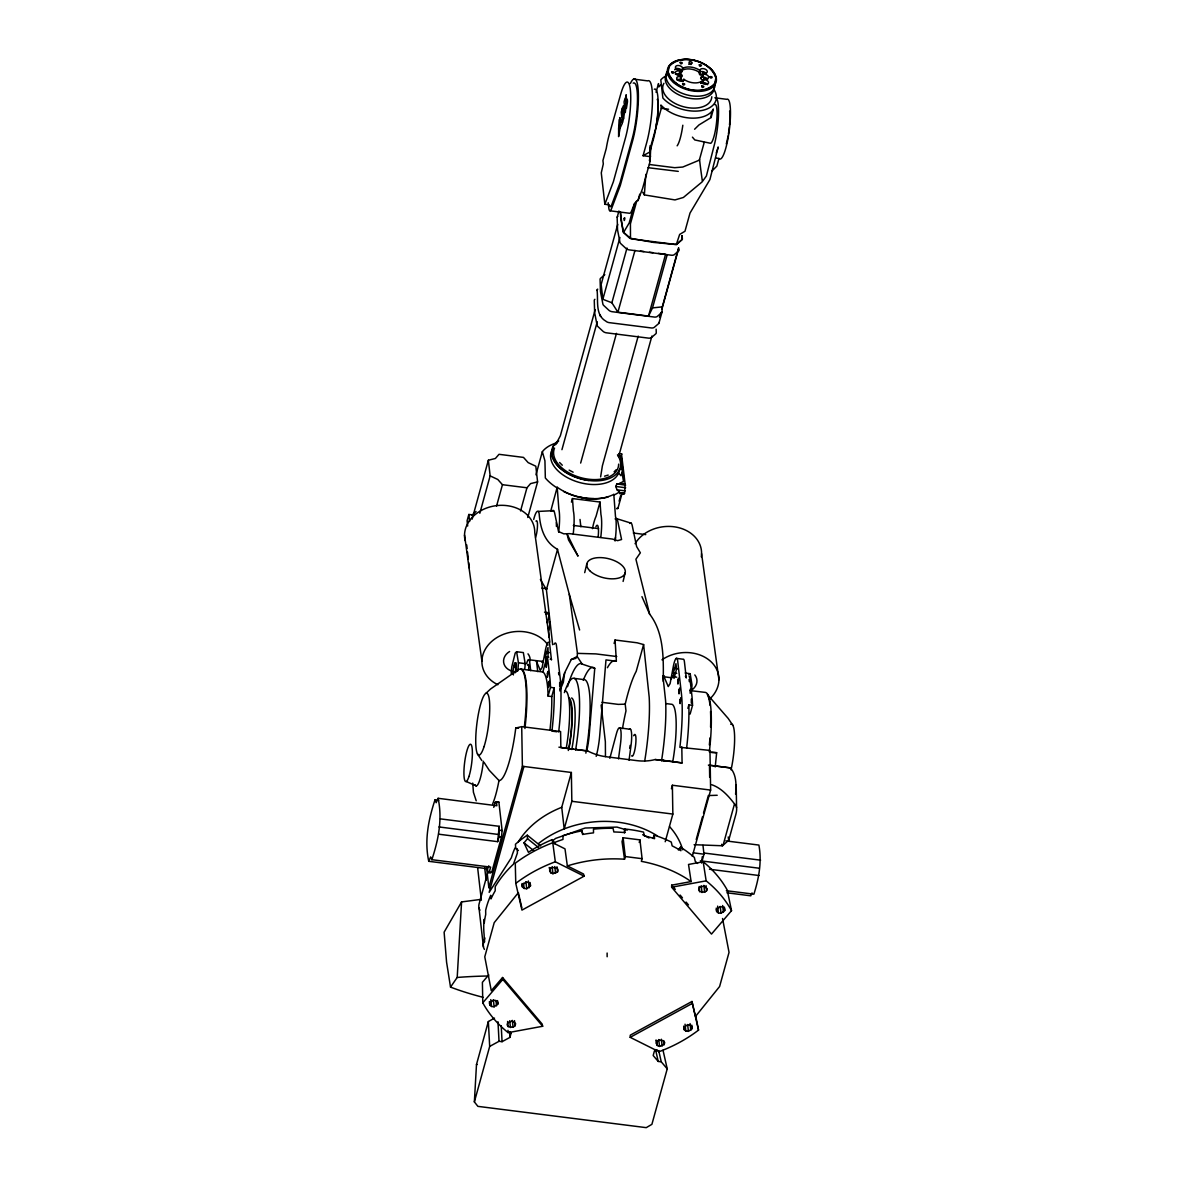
<?xml version="1.0" encoding="UTF-8"?>
<svg xmlns="http://www.w3.org/2000/svg" width="1187" height="1187" viewBox="0 0 1187 1187"><rect width="100%" height="100%" fill="white"/><g stroke="black" fill="none" stroke-linecap="round" stroke-linejoin="round"><path stroke-width="1.5" d="M487.961 872.653L489.296 871.955L490.632 867.118L431.86 859.685C438.418 839.847 442.588 819.06 438.107 798.302L496.878 805.736L496.433 801.818L498.881 802.13L502.116 830.544L501.448 837.117L491.744 872.267L490.409 872.964L487.961 872.653L487.516 868.736L488.792 865.813M438.893 834.224L497.665 841.657L499.223 826.315L440.451 818.882M618.605 128.953L619.154 119.709M726.34 890.71L753.893 894.182C758.908 878.321 761.98 861.614 758.894 845.07L725.836 840.9M671.634 887.223L671.679 885.161L691.116 881.57L688.519 864.462L703.179 861.747A133.345 103.773 -6.5 0 1 727.216 890.013L731.518 910.666L711.488 934.08L671.634 887.223L706.146 880.843A135.081 105.124 -6.5 0 1 731.518 910.666M695.73 1016.117L698.535 1030.108A135.081 105.124 -6.5 0 1 658.978 1051.712L630.193 1037.334L630.267 1035.168L691.976 1001.472L695.463 1016.502L719.604 986.516L729.041 952.36L722.527 918.486M649.734 153.049L650.105 145.675M639.748 194.164L637.909 200.826L642.627 188.347L650.075 161.387L650.773 146.951M624.421 832.666L624.614 828.986A119.739 93.179 -6.5 0 1 628.695 829.446A119.768 93.209 -6.5 0 1 643.532 832.117L644.378 835.856A120.095 93.461 -6.5 0 1 654.556 838.69L654.289 835.129A119.768 93.209 -6.5 0 1 671.263 842.043L672.154 845.871A120.095 93.461 -6.5 0 1 680.893 850.708L680.492 847.192A119.768 93.209 -6.5 0 1 694.35 857.415L695.241 861.332A120.095 93.461 -6.5 0 1 697.585 863.453M483.154 997.332A180.958 60.507 3.3 0 1 450.526 987.109L457.203 977.435L461.58 901.927L480.765 899.42M663.014 1050.228L667.228 1068.864L651.9 1124.341L646.232 1127.65L477.886 1106.358L474.37 1101.892L476.491 1064.487L488.347 1021.547L494.534 1018.105M735.584 794.192C736.37 785.408 736.637 774.888 730.376 767.885L708.387 765.096M711.903 171.076L716.859 166.106L718.966 158.45A30.194 5.668 -82.8 0 0 729.233 130.6A30.194 5.668 -82.8 0 0 726.726 99.322L714.871 97.779A30.194 5.668 -82.8 0 1 718.536 113.106A30.194 5.668 -82.8 0 1 714.084 145.808L706.399 175.988L702.14 181.878L683.386 197.472L674.973 199.92L644.363 194.905L645.847 174.341M550.798 510.9L557.193 487.249C573.113 498.451 595.815 503.169 613.813 494.415L615.474 516.345A26.707 5.015 -82.8 0 1 615.311 539.239M613.813 494.415L613.768 495.098A45.373 27.182 15.4 0 0 619.451 491.878L617.092 489.86L615.712 486.447L616.884 483.925L625.223 484.073L624.57 493.243L623.902 494.044L619.955 493.614L619.451 491.878M533.705 519.431A19.022 3.576 -82.8 0 1 539.165 513.748C540.263 528.081 544.343 542.029 557.46 549.299L569.285 594.331L577.446 653.369L577.194 656.515L575.754 658.399L571.273 659.497L564.7 672.658L559.789 689.261M571.273 659.497L577.194 656.515L582.194 664.112L594.761 668.326L589.316 733.952A25.758 4.837 -82.8 0 1 586.704 751.297M607.403 667.732A81.68 15.342 -82.8 0 1 616.365 661.218L615.059 640.001L637.122 642.79L643.606 644.571L649.185 697.095A71.027 13.339 -82.8 0 1 644.719 760.926M511.196 673.548L511.731 667.064L515.217 653.043L516.627 651.737L523.348 652.583L525.173 663.622A15.713 2.953 -82.8 0 1 524.802 668.637M497.665 841.657L499 836.805L499.223 826.315M621.469 460.155L621.602 458.865M701.784 861.599L702.289 856.658M715.212 766.936L716.666 752.706L709.514 751.801M547.044 661.04L546.065 662.227L545.441 656.782L548.008 647.494L548.023 657.494M559.7 686.442L559.685 682.436M673.4 672.955L675.952 663.667L676.575 669.127L674.023 678.4L673.4 672.955L676.768 673.385M690.196 693.282L690.196 689.291M691.324 703.09L691.309 699.084M618.501 758.879L620.445 744.249A15.713 2.953 -82.8 0 0 620.415 728.714A15.713 2.953 -82.8 0 0 616.379 733.863L609.851 758.3M629.051 760.214L631.009 745.584A15.713 2.953 -82.8 0 0 629.451 729.352M564.7 672.658L563.321 682.377L559.745 690.864M600.622 476.877L602.388 465.808L638.191 336.114M544.536 612.18L548.216 612.655L549.18 614.154L547.637 623.234L546.673 621.721M548.72 630.416L550.204 621.662M663.251 681.368C663.503 658.83 664.141 632.834 649.601 614.065L641.944 596.631M584.701 572.638L586.823 563.825M623.101 581.437L625.223 572.624M623.576 118.611L624.659 111.37L623.472 105.643L622.374 108.062L623.501 118.893L622.448 122.676L621.869 117.513L622.908 113.729M626.38 108.432L627.463 101.963A4.941 0.935 -82.8 0 0 627.285 99.604L626.41 99.708C625.831 84.707 626.232 107.661 625.267 112.498L624.674 107.32L625.727 103.536M474.207 514.995L468.835 514.49L467.084 520.796L467.678 526.019M472.129 519.149L488.361 460.215L495.394 458.479L499 454.309L523.497 457.41L528.17 462.633L535.812 466.209L537.592 481.892L527.77 517.487M479.83 513.274L490.142 475.883L488.361 460.215M496.567 506.048L502.457 484.697L497.783 479.474L490.142 475.883M622.3 108.343L621.246 112.112L621.84 117.261L622.878 113.492M625.104 98.15L624.065 101.934L624.644 107.097L626.083 102.216M622.952 113.21L624.05 109.249L622.982 113.448M625.772 103.046L626.959 99.055M619.273 126.905L619.777 125.095L619.955 126.564M620.207 127.795L622.196 123.596L620.979 120.703L618.635 129.205L618.605 136.639L620.118 128.122L619.659 124.145M438.656 800.394L434.976 799.934C428.433 819.772 424.263 840.544 428.744 861.302L487.516 868.736M520.559 510.929L526.954 487.783L530.559 483.613L537.592 481.892M535.96 474.815L542.34 451.698A45.358 27.182 15.4 0 1 557.341 442.692M617.21 217.206L618.931 210.974M617.73 224.358L601.156 284.405L602.848 299.302L611.884 302.759L617.908 312.211L648.517 316.083L652.524 307.893L667.153 254.908M595.177 309.629L560.353 435.777L555.635 444.724M656.07 92.319L658.488 83.609L658.859 86.903A29.838 17.879 15.4 0 1 660.907 84.945M602.848 299.302L619.926 237.489M561.941 449.68L597.254 321.766M650.075 161.387L649.378 160.423L650.417 156.654L643.072 155.72L646.559 143.123A38.637 7.256 -82.8 0 0 652.464 100.687A38.637 7.256 -82.8 0 0 647.687 80.879L633.606 79.099M630.475 238.305L630.431 223.853L636.796 200.826L634.555 203.526L629.199 222.963L623.62 232.37L630.475 238.305L653.503 242.415L676.293 244.567L682.406 239.21L682.124 235.649M649.749 150.126L661.293 108.299L660.922 105.02A29.838 17.879 15.4 0 0 689.232 117.988A29.838 17.879 15.4 0 0 713.061 109.53L713.283 109.13A29.645 17.76 15.4 0 1 713.061 109.53M650.417 156.654L649.882 151.951L653.369 139.339A31.099 5.846 -82.8 0 0 658.117 105.198A31.099 5.846 -82.8 0 0 654.274 89.248M611.884 302.759L627.003 248.009M681.204 77.2A3.739 2.24 15.4 0 0 680.834 73.906L679.424 73.238L679.973 71.294A12.553 7.523 15.4 0 1 680.537 70.167L680.27 70.241A3.739 2.24 15.4 0 1 675.626 68.03A3.739 2.24 15.4 0 1 677.866 65.493A3.739 2.24 15.4 0 1 682.525 67.704L682.124 70.849L680.003 72.11L680.537 70.167M683.846 79.292L683.311 81.235L680.774 78.832L681.012 76.754A3.739 2.24 15.4 0 0 676.738 77.838A3.739 2.24 15.4 0 0 679.647 81.013A3.739 2.24 15.4 0 0 683.92 79.93L683.846 79.292A12.553 7.523 15.4 0 0 701.383 81.517L701.443 82.155A3.739 2.24 15.4 0 0 706.102 84.366A3.739 2.24 15.4 0 0 708.357 81.829A3.739 2.24 15.4 0 0 703.698 79.618L700.775 82.882M617.908 312.211L634.971 250.398M580.651 463.064L616.468 333.369M552.667 644.719L546.406 589.687L557.549 549.299M571.451 502.131L572.446 498.555L599.999 502.042L600.934 514.505A26.707 5.015 -82.8 0 1 600.77 537.399M493.747 807.353L495.098 802.516L496.433 801.818M702.14 74.915L699.662 73.075L700.063 69.929A3.739 2.24 15.4 0 1 704.336 68.846A3.739 2.24 15.4 0 1 707.229 72.021A3.739 2.24 15.4 0 1 702.956 73.104L702.14 74.915A12.553 7.523 15.4 0 1 702.986 76.22L701.695 76.532A3.739 2.24 15.4 0 0 702.066 79.841L703.476 80.508A12.553 7.523 15.4 0 1 702.897 81.621M700.834 83.446L701.383 81.517M702.986 76.205L703.52 74.277A12.553 7.523 15.4 0 0 702.645 72.971M703.476 80.508L704.306 78.713A3.739 2.24 15.4 0 0 708.639 77.036A3.739 2.24 15.4 0 0 703.802 74.202L703.52 74.277M548.082 696.086A61.249 11.499 -82.8 0 0 542.815 671.99L546.005 660.432A6.276 1.187 -82.8 0 1 547.8 659.497L549.759 676.768A72.259 13.561 -82.8 0 1 550.501 687.377L548.082 696.086L551.762 696.561L554.166 687.837L550.501 687.377M487.397 873.825L479.073 903.975A12.567 9.778 -6.5 0 0 479.978 910.206M490.365 887.817L488.836 887.624L522.384 766.283L521.716 726.637L560.59 731.548L560.857 747.602L587.758 751A43.978 34.319 21 0 0 606.216 756.757L636.825 760.63A43.978 34.319 21 0 0 655.179 759.532L663.488 760.541M523.912 766.476L489.163 892.357L511.389 857.711A87.957 68.445 -6.5 0 1 514.995 848.037M648.517 316.083L665.581 254.27L658.37 253.35M599.999 502.042L596.052 516.345A24.571 4.614 -82.8 0 0 592.461 528.66M694.603 129.235L698.98 124.932L711.102 117.528L713.313 109.471M484.964 938.012L483.539 943.175A12.567 9.778 -6.5 0 0 484.444 949.407M618.561 456.847L651.915 336.04M620.326 459.087L621.142 456.105L618.056 455.704M661.916 308.264L678.623 247.771M661.011 312.418L659.468 317.166M661.99 308.857L678.697 248.35M659.008 322.938L662.02 312.033M618.62 473.064L619.614 469.429L622.715 469.815L621.053 475.779L618.62 473.064A35.343 21.173 15.4 0 1 575.517 481.239A35.343 21.173 15.4 0 1 552.326 449.606M619.11 501.196L620.593 495.84M617.908 508.422L616.691 508.555L617.908 508.422L621.854 494.148A6.202 1.157 -82.8 0 1 622.359 492.664M474.37 1101.892L489.682 1046.415L488.347 1021.547M571.362 772.47L571.837 801.299L564.196 828.986L561.733 807.323L571.362 772.47L522.384 766.283M549.596 870.917L550.16 868.869L552.133 867.4L557.059 868.023L558.113 869.878L557.549 871.926L552.934 873.706L550.649 872.757L549.195 867.489M614.094 643.458L615.059 640.001M489.682 1046.415L499.03 1041.296L502.071 1041.682L509.92 1037.393L511.182 1032.824M515.069 1025.776L515.633 1023.728L512.294 1020.939L507.68 1022.719L507.116 1024.767L508.184 1026.621L513.096 1027.245L515.069 1025.776L514.49 1020.627M643.606 644.571L636.202 671.367A81.666 15.342 -82.8 0 0 625.208 704.173L625.979 710.894A71.027 13.339 -82.8 0 0 622.492 728.551M691.116 881.57A122.513 95.346 -6.5 0 0 641.351 861.347L642.093 858.691L639.941 839.877L623.116 837.74L622.047 841.628L624.525 859.225A122.513 95.346 -6.5 0 0 567.341 865.916L564.997 848.853L552.771 842.74A133.345 103.773 -6.5 0 0 515.277 863.216L515.766 883.38L521.954 910.103L584.108 876.169L583.544 874.018L567.341 865.916M624.525 859.225L625.252 856.554L623.116 837.74M639.229 842.458L639.941 839.877M687.896 708.357L688.846 704.87L692.525 705.345L690.122 714.055M671.412 788.732L672.376 785.245L710.627 790.082L709.96 750.436L679.884 747.306A72.244 13.561 -82.8 0 0 681.383 693.416L677.703 661.07A12.567 2.359 -82.8 0 0 673.266 666.723L670.091 683.682A69.232 12.998 -82.8 0 0 668.281 686.561L664.275 677.317M665.21 841.746L672.851 814.074L672.376 785.245M696.22 839.521L702.526 816.656M703.505 813.14L708.357 795.557L717.2 795.275M692.288 856.376L710.627 790.082M701.532 863.068L703.98 854.195L702.971 845.367M656.188 1043.625L656.752 1041.578L658.726 1040.109L663.652 1040.732L664.705 1042.572L664.141 1044.619L659.527 1046.415L657.242 1045.465L655.803 1040.183M706.621 890.769L707.185 888.722L703.832 885.932L699.232 887.713L698.668 889.76L699.722 891.615L704.648 892.238L706.621 890.769L706.028 885.621M711.681 784.711C721.236 787.945 728.536 796.062 734.501 803.911L723.64 843.26A6.899 1.291 -82.8 0 1 721.681 844.283M676.293 244.567L679.661 234.432L684.973 231.257L690.003 213.081L709.9 179.608L718.194 146.98A30.194 5.668 -82.8 0 1 716.251 152.9M604.88 204.209L613.367 181.73L625.445 137.944A34.557 6.484 -82.8 0 0 630.356 89.722A34.557 6.484 -82.8 0 0 620.534 94.826L609.287 134.472A35.803 6.721 -82.8 0 0 606.26 148.479L602.922 160.557L603.308 163.91L601.423 172.219A8.339 1.558 -82.8 0 0 601.275 172.872L604.851 204.268L609.139 204.802L610.252 206.657A8.487 1.588 -82.8 0 0 611.617 205.054L620.104 182.575L632.181 138.79A34.557 6.484 -82.8 0 0 637.464 100.85A34.557 6.484 -82.8 0 0 633.19 83.135M652.998 838.437L654.289 835.129M634.555 203.526L631.647 210.826A12.582 2.878 -84.7 0 1 629.644 213.274L609.91 210.782M438.107 798.302L436.178 802.694L434.976 799.934M428.744 861.302L430.658 856.91L431.86 859.685M752.054 892.891L750.763 895.814L726.889 892.787M597.076 290.4L597.669 289.138A4.154 2.493 15.4 0 0 597.076 290.4C598.367 300.578 595.013 315.045 605.845 321.143A4.154 2.493 15.4 0 0 609.035 322.612L651.411 327.968A4.14 2.478 15.4 0 0 654.349 327.271L658.473 323.739A4.14 2.478 15.4 0 0 659.067 322.463M461.58 901.927L444.116 932.181L446.579 962.182L450.526 987.109M530.485 885.962L530.233 883.914L528.467 882.445L525.886 882.119L522.132 884.908L522.384 886.956L524.15 888.425L526.731 888.751L530.485 885.962L530.099 882.534M497.902 1004.024L497.635 1001.976L495.884 1000.507L493.288 1000.181L489.534 1002.956L489.801 1005.018L491.552 1006.472L494.133 1006.813L497.902 1004.024L497.516 1000.596M724.767 910.533L724.5 908.485L722.749 907.016L720.168 906.69L716.399 909.465L716.666 911.512L718.417 912.981L721.013 913.307L724.767 910.533L724.382 907.105M692.169 1028.58L691.917 1026.532L690.151 1025.064L687.57 1024.737L683.801 1027.527L684.068 1029.574L685.834 1031.043L688.415 1031.369L692.169 1028.58L691.784 1025.153M694.113 844.699L722.453 845.767L728.729 840.218L735.895 814.267A22.924 8.873 -56.2 0 0 735.866 805.424L734.501 803.911M678.341 849.951L680.492 847.192M555.204 843.957L552.207 839.624A119.768 93.209 -6.5 0 0 528.423 852.311L524.016 842.844L527.518 838.69L527.28 835.173A118.24 92.022 -6.5 0 0 515.455 844.239L515.677 848.349L518.407 850.545M488.777 974.868L482.397 982.317L482.783 1002.822A135.081 105.124 -6.5 0 0 508.155 1032.645L542.667 1026.265L542.133 1024.025L502.561 977.509L491.284 990.7L484.771 956.826L494.207 922.67L518.348 892.669L521.835 907.714M482.783 1002.822L502.813 979.423L502.561 977.509M614.124 471.788L616.305 469.666M558.662 441L553.335 445.971L551.673 454.072C555.902 470.378 573.455 477.812 588.618 480.483M688.786 674.988L690.181 673.682L691.991 684.721A15.713 2.953 -82.8 0 1 691.62 689.721M485.869 693.371L490.498 689.053L517.324 670.314M604.806 274.687L600.681 278.218A4.154 2.493 15.4 0 0 600.088 279.494L600.474 291.661L602.892 304.08A4.14 2.478 15.4 0 0 603.797 305.534L608.857 310.237A4.154 2.493 15.4 0 0 612.047 311.691L654.423 317.063A4.14 2.478 15.4 0 0 657.361 316.365L661.485 312.834A4.14 2.478 15.4 0 0 662.079 311.558L661.931 306.914L652.524 307.893M622.122 468.539L621.543 463.509L623.116 470.527L623.62 481.492L619.599 483.243M552.727 840.708L555.59 838.423L585.176 828.022L616.958 827.087L627.24 830.128M476.046 511.493L471.684 515.499M643.072 155.72L649.882 151.951M619.955 493.614L620.742 493.184M630.193 1037.334L692.347 1003.386L691.976 1001.472M621.528 454.324L625.148 484.148L622.641 483.806M498.881 802.13L495.098 802.516M604.584 476.165L608.204 475.067M716.666 752.706L711.696 752.588M492.59 804.074A45.343 8.517 -82.8 0 0 498.985 780.542A53.905 10.119 -82.8 0 0 515.766 728.017L521.716 726.637M607.952 497.071C593.159 500.647 577.194 497.991 563.573 491.463M538.186 511.434L553.587 510.662M625.208 704.173L618.234 704.381L602.017 702.318M678.267 171.373L648.028 167.693M593.856 498.629L586.081 498.51L578.44 496.685M577.446 653.369L595.963 653.903L616.75 656.53M476.491 1064.487L477.248 1064.516M515.766 728.017L518.541 728.239M619.228 492.65L624.57 493.243M689.973 690.567L705.36 692.407A61.249 11.499 -82.8 0 1 709.336 751.801M617.092 489.86L625.237 490.839M528.452 659.705L542.414 661.396M730.376 767.885L709.485 765.259L709.678 777.292M661.293 108.299L668.578 109.234M715.909 158.064L718.966 158.45M649.497 164.518L674.676 167.693L682.777 167.041L699.321 160.171L704.158 142.633A19.63 3.68 -82.8 0 1 703.535 141.921M640.372 251.08L643.977 251.54M649.378 252.223L652.969 252.668M502.457 484.697L526.954 487.783M573.321 525.44L598.545 528.616M633.309 533.022L645.743 534.595M541.895 588.129L547.252 588.797M545.501 613.694L549.18 614.154M676.278 658.37L683.015 659.215A12.567 2.359 -82.8 0 1 684.439 661.916L686.264 677.97A7.849 1.469 -82.8 0 0 685.374 676.293M546.05 652.227L549.418 652.642M616.365 661.218L605.978 659.913L599.732 735.272A25.758 4.837 -82.8 0 1 596.186 756.342M673.993 668.4L677.362 668.83M685.122 673.044L690.181 673.682M545.441 656.782L548.809 657.197M673.4 676.768L676.768 677.198M664.423 675.922L662.895 675.729L665.595 700.671A69.039 12.968 -82.8 0 1 661.515 760.897M516.627 651.737L518.437 662.776L525.173 663.622M574.226 678.37L584.776 679.706A59.053 11.084 -82.8 0 1 585.859 753.151M665.744 703.55L671.263 704.247A45.551 8.546 -82.8 0 1 672.777 761.579L682.08 762.929L681.798 746.875M619.985 727.972L630.534 729.308M556.985 731.771L551.94 731.133A72.244 13.561 -82.8 0 0 554.166 687.837M558.914 747.172L573.336 749.145M659.927 759.947L672.777 761.579M655.179 759.532L682.08 762.929M571.837 801.299L672.851 814.074M703.668 852.978L760.6 860.174M693.267 852.83L703.98 854.195M499.668 830.232L502.116 830.544M438.938 826.938L497.709 834.372M700.33 860.798L759.101 868.216M499 836.805L501.448 837.117M625.252 856.554L642.093 858.691M709.455 869.24L759.042 875.516M489.296 871.955L491.744 872.267M657.316 1049.916A135.021 105.079 -6.5 0 1 654.438 1050.925L653.176 1055.51L658.221 1061.43L661.248 1061.816L667.228 1068.864M587.758 751L575.027 749.353M615.712 486.447L625.638 487.753M542.815 671.99L520.767 669.067A61.205 14.852 -85.4 0 0 515.559 672.124M663.726 676.724L672.154 677.851M616.884 483.925L625.638 485.171M659.853 759.977L665.165 760.748M618.857 453.553L622.062 454.042M642.657 834.713L649.037 837.992M616.646 518.645L631.232 523.2M515.677 848.349L517.161 848.868L517.398 853.023L513.452 864.181A119.768 93.209 -6.5 0 0 495.216 886.689L495.202 890.784A120.095 93.461 -6.5 0 0 490.988 898.915L490.735 895.31A119.768 93.209 -6.5 0 0 485.661 910.325L485.72 914.509A120.095 93.461 -6.5 0 0 484.266 923.1L484.133 919.435A119.768 93.209 -6.5 0 0 484.118 934.762L484.266 939.006A120.095 93.461 -6.5 0 0 484.637 941.855M546.406 589.687L540.397 579.449M466.254 781.536L476.328 785.913M679.973 71.294L679.661 71.146A3.739 2.24 15.4 0 0 675.329 72.822A3.739 2.24 15.4 0 0 680.181 75.656L680.463 75.582A12.553 7.523 15.4 0 0 681.323 76.888M515.766 883.38A135.081 105.124 -6.5 0 1 555.323 861.777L584.108 876.169M728.625 840.262L728.239 836.969M569.152 470.126L573.128 472.189M527.28 835.173L540.678 845.945M527.518 838.69L538.557 847.563M524.016 842.844L533.616 850.56M559.552 462.485L562.297 465.23M498.985 780.542L489.237 770.289L483.999 762.291M692.422 137.143L694.825 139.962L710.701 143.33A19.63 3.68 -82.8 0 0 716.607 121.905A19.63 3.68 -82.8 0 0 714.633 104.575M671.679 885.161L675.284 889.389M680.077 895.028L682.466 897.847M686.071 902.075L688.46 904.895M502.813 979.423L542.667 1026.265M732.898 725.391L728.195 718.432L707.348 694.484A59.691 11.202 -82.8 0 1 710.034 705.404M477.441 753.849L481.818 760.541M600.785 316.439L599.88 314.985L600.355 315.979M642.701 192.19L644.363 194.905M542.34 451.698L544.937 460.853L545.337 477.99A45.358 27.182 15.4 0 0 557.133 487.946M623.902 494.044L623.487 492.946M689.083 679.483L689.321 681.664M558.573 672.643L558.825 674.824M476.21 800.795L473.42 792.248L472.738 783.079M582.921 834.372L581.912 830.855L582.609 834.476A120.095 93.461 -6.5 0 1 593.515 832.859L593.47 829.164A119.768 93.209 -6.5 0 1 613.056 828.303L613.842 831.968A120.095 93.461 -6.5 0 1 624.763 832.591M569.285 594.331L579.612 630M692.347 1003.386L698.535 1030.108M649.601 614.065L635.906 559.211L640.357 552.801L636.633 546.599L632.211 525.515A19.022 3.576 -82.8 0 0 629.867 523.467M658.948 1051.637L661.248 1061.816M655.536 1049.56L658.221 1061.43M623.62 232.37L620.771 218.957L620.519 212.295M552.207 839.624L552.801 843.2A120.095 93.461 -6.5 0 1 562.964 839.446L562.979 835.663A119.768 93.209 -6.5 0 1 581.912 830.855M703.179 861.747L706.146 880.843M623.62 481.492L622.492 471.892M701.576 553.676L718.951 679.795M549.863 642.256L534.758 532.592A35.224 28.369 -7.8 0 0 496.745 505.603A35.224 28.369 -7.8 0 0 465.096 540.604M464.532 535.07L481.907 661.189M702.303 180.81L701.443 174.474A772.707 293.263 -65.9 0 1 699.529 159.31M552.771 842.74L555.323 861.777M722.646 905.518L723.432 912.373M720.227 906.453L721.013 913.307M717.645 906.126L718.417 912.981M716.265 908.085L716.666 911.512M703.861 885.368L704.648 892.238M701.22 885.695L702.007 892.55M699.143 886.466L699.722 891.615M608.189 202.71L608.797 208.007A12.567 2.359 -82.8 0 0 611.676 208.304L620.282 185.528L632.478 141.342A38.637 7.256 -82.8 0 0 638.339 92.69A38.637 7.256 -82.8 0 0 630.342 83.55M690.062 1023.565L690.834 1030.435M687.629 1024.515L688.415 1031.369M621.142 456.105L622.715 469.815M685.047 1024.188L685.834 1031.043M683.682 1026.147L684.068 1029.574M663.756 1041.192L664.141 1044.619M661.382 1039.233L662.168 1046.088M658.755 1039.545L659.527 1046.415M656.663 1040.316L657.242 1045.465M580.013 519.446L580.858 526.791M601.156 705.019L605.355 741.771L605.474 756.594M537.726 671.605L536.732 662.969A10.995 2.062 -82.8 0 0 536.331 661.129L540.337 670.388A69.232 12.998 -82.8 0 1 542.133 667.509L545.323 650.535A12.567 2.359 -82.8 0 1 549.744 644.897L551.465 659.972A6.276 1.187 -82.8 0 0 550.234 659.334M556.97 866.777L557.549 871.926M554.789 866.525L555.575 873.38M530.678 670.714L529.699 662.079A10.995 2.062 -82.8 0 0 526.568 663.696M552.163 866.851L552.934 873.706M550.071 867.623L550.649 872.757M528.378 880.947L529.15 887.817M525.945 881.896L526.731 888.751M523.556 883.276L524.15 888.425M521.998 883.529L522.384 886.956M468.835 514.49L469.622 521.464M466.699 544.863L467.114 548.439M467.515 552L468.331 559.136M468.731 562.697L469.34 568.054M512.309 1020.375L513.096 1027.245M509.683 1020.701L510.469 1027.556M507.591 1021.473L508.184 1026.621M486.566 867.667L488.836 887.624M484.697 867.756L486.136 880.294M495.973 1000.715L496.567 1005.864M493.362 999.944L494.133 1006.813M477.664 867.949L481.343 900.206M490.765 999.617L491.552 1006.472M478.984 907.803L483.45 947.003M489.4 1001.576L489.801 1005.018M658.859 1050.554L658.978 1051.712M507.977 1030.331L508.155 1032.645M572.446 498.555L573.395 511.018A26.707 5.015 -82.8 0 1 573.217 533.913M557.193 487.249L558.854 509.178A26.707 5.015 -82.8 0 1 558.676 532.073M509.638 1032.186L509.92 1037.393M501.211 1025.702L502.071 1041.682M497.976 1021.77L499.03 1041.296M624.614 828.986L624.748 832.606M548.513 627.73L548.824 636.959M682.065 235.738L682.154 238.839A4.14 2.478 15.4 0 1 681.561 240.1L677.451 243.647A4.154 2.493 15.4 0 1 674.498 244.329L632.122 238.973A4.154 2.493 15.4 0 1 628.932 237.504L623.872 232.815A4.14 2.478 15.4 0 1 622.967 231.346L620.326 211.983M656.144 329.17L656.263 332.642A4.14 2.478 15.4 0 1 655.669 333.918L651.544 337.449A4.14 2.478 15.4 0 1 648.606 338.147L606.216 332.79A4.154 2.493 15.4 0 1 603.026 331.321L597.966 326.618A4.14 2.478 15.4 0 1 597.076 325.164L594.657 312.745L594.272 300.593A4.154 2.493 15.4 0 1 594.865 299.317M736.192 784.889L736.578 807.679M607.121 953.042L607.15 956.752M618.65 464.132A33.295 19.956 15.4 0 1 582.105 478.005A33.295 19.956 15.4 0 1 554.537 448.092M679.142 249.745A4.14 2.478 15.4 0 1 678.549 251.021L674.439 254.552A4.154 2.493 15.4 0 1 671.486 255.235L629.11 249.878A4.154 2.493 15.4 0 1 625.92 248.409L620.86 243.721A4.14 2.478 15.4 0 1 619.955 242.252L617.537 229.848L617.151 217.681A4.154 2.493 15.4 0 1 617.744 216.405M729.634 111.044A23.562 4.422 -82.8 0 1 729.515 124.976M729.352 126.772A23.562 4.422 -82.8 0 1 728.388 134.101M728.091 135.852A23.562 4.422 -82.8 0 1 726.296 143.924M457.218 977.45A186.478 62.317 3.3 0 1 488.599 975.996M564.374 692.629A59.053 11.084 -82.8 0 1 578.188 686.576A59.053 11.084 -82.8 0 1 575.621 749.947M571.57 697.971A39.26 7.374 -82.8 0 1 571.793 749.531M568.662 697.6A39.26 7.374 -82.8 0 1 568.885 749.16M630.134 745.406A10.995 2.062 -82.8 0 1 629.689 748.211M635.06 543.705A35.224 28.369 -7.8 0 1 676.679 527.206A35.224 28.369 -7.8 0 1 701.309 556.851M661.96 659.824A35.224 28.369 -7.8 0 1 709.559 660.432A35.224 28.369 -7.8 0 1 709.633 699.113M497.887 684.736A35.224 28.369 -7.8 0 1 493.302 640.09A35.224 28.369 -7.8 0 1 548.023 645.105M567.52 686.694A74.484 13.992 -82.8 0 1 582.194 664.112M615.089 518.942A21.737 4.08 -82.8 0 1 617.759 521.271L621.573 539.521L617.655 540.649L612.403 539.061L569.537 533.646L563.78 533.838L558.528 531.553L554.7 513.303A21.737 4.08 -82.8 0 0 552.029 510.959M633.68 735.747A10.995 2.062 -82.8 0 1 635.713 744.19A10.995 2.062 -82.8 0 1 631.647 755.793M615.459 537.37A9.422 1.766 -82.8 0 1 615.074 541.005M583.262 680.285A72.244 13.561 -82.8 0 1 594.761 668.326M535.975 521.108A9.422 1.766 -82.8 0 1 537.488 525.796A9.422 1.766 -82.8 0 1 535.589 537.399M694.81 674.928A13.354 11.084 -9.3 0 1 690.938 690.537M671.13 678.504A13.354 11.084 -9.3 0 1 672.703 675.833M514.921 663.815A6.276 1.172 -82.8 0 1 516.33 664.572A6.276 1.172 -82.8 0 1 515.529 672.45M513.941 667.791A6.276 1.172 -82.8 0 1 514.386 665.536M518.437 662.776A15.713 2.953 -82.8 0 1 517.621 671.234M512.443 671.204A13.354 11.084 -9.3 0 1 503.644 662.465A13.354 11.084 -9.3 0 1 509.594 651.515M527.992 653.844A13.354 11.084 -9.3 0 1 530.099 660.669M710.538 711.488A59.691 11.202 -82.8 0 1 710.583 727.082M709.974 737.884A59.691 11.202 -82.8 0 1 709.351 744.917M730.717 724.278A31.426 5.905 -82.8 0 1 734.619 737.78A31.426 5.905 -82.8 0 1 731.058 769.799M564.73 690.775A45.551 8.546 -82.8 0 1 566.258 748.107M671.011 678.163A10.995 2.062 -82.8 0 1 671.308 679.261M688.846 704.87A72.244 13.561 -82.8 0 1 686.62 748.166M692.525 705.345A72.259 13.561 -82.8 0 0 691.798 694.721L689.944 678.445A7.849 1.469 -82.8 0 0 689.053 676.753M518.363 841.776A87.957 68.445 -6.5 0 1 561.733 807.323M669.542 826.612A87.957 68.445 -6.5 0 1 682.733 849.788M538.304 843.705A87.957 68.445 -6.5 0 1 656.782 835.544M569.805 700.597A37.702 7.077 -82.8 0 1 568.321 750.496M524.936 728.506A61.249 11.499 -82.8 0 0 520.767 669.067A59.454 11.173 -82.8 0 1 524.357 726.845M551.762 696.561A61.249 11.499 -82.8 0 1 549.996 729.842M558.676 731.978A72.244 13.561 -82.8 0 0 560.175 678.089L556.48 645.743A12.567 2.359 -82.8 0 0 554.077 644.333M541.613 662.123A10.995 2.062 -82.8 0 1 543.067 661.99M483.317 761.238A21.796 4.095 -82.8 0 1 475.037 784.755M527.458 665.091A6.276 1.187 -82.8 0 1 528.616 669.898M513.437 674.913A6.276 1.187 -82.8 0 1 513.719 666.411A6.276 1.187 -82.8 0 1 515.766 663.622A6.276 1.187 -82.8 0 1 514.935 672.851M682.822 125.228A23.562 4.422 -82.8 0 1 677.139 145.823M617.492 454.799A35.343 21.173 15.4 0 1 605.504 479.696A35.343 21.173 15.4 0 1 561.154 469.117A35.343 21.173 15.4 0 1 558.439 440.703M657.257 99.367A18.057 3.398 -82.8 0 1 656.203 124.902M713.743 89.07A29.838 17.879 15.4 0 1 701.354 110.584A29.838 17.879 15.4 0 1 662.865 97.987L660.803 79.87A29.838 17.879 15.4 0 1 666.708 75.612M711.25 113.967A19.63 3.68 -82.8 0 1 711.102 117.528M711.785 96.74A25.135 15.06 15.4 0 1 683.029 106.607A25.135 15.06 15.4 0 1 663.934 83.283M713.817 89.129A25.135 15.06 15.4 0 1 682.792 93.565A25.135 15.06 15.4 0 1 667.213 71.398M715.004 83.357A25.135 15.06 15.4 0 1 714.455 87.793M556.258 522.71A12.567 2.359 -82.8 0 1 556.406 526.449M595.874 526.776A12.567 2.359 -82.8 0 1 598.203 536.405M680.789 78.832A12.553 7.523 15.4 0 1 680.196 77.971M679.454 73.238A12.553 7.523 15.4 0 1 680.017 72.125M682.08 70.3A12.553 7.523 15.4 0 1 699.603 72.511M682.599 68.356A12.553 7.523 15.4 0 1 700.107 70.567M700.449 75.211A3.739 2.24 15.4 0 1 700.79 71.635A3.739 2.24 15.4 0 1 706.295 73.728M704.01 78.565A12.553 7.523 15.4 0 1 703.431 79.692M700.612 78.431A3.739 2.24 15.4 0 1 703.921 77.155A3.739 2.24 15.4 0 1 707.645 79.321M676.753 79.811A3.739 2.24 15.4 0 1 680.21 79.663A3.739 2.24 15.4 0 1 682.97 81.636M675.403 74.217A3.739 2.24 15.4 0 1 678.86 74.054A3.739 2.24 15.4 0 1 681.62 76.042M674.676 69.721A3.739 2.24 15.4 0 1 680.655 69.454A3.739 2.24 15.4 0 1 679.468 73.149M701.339 82.927A3.739 2.24 15.4 0 1 704.781 82.764A3.739 2.24 15.4 0 1 707.556 84.737M688.727 64.246A1.632 0.979 15.4 0 1 690.968 64.528M714.262 86.028A25.135 15.06 15.4 0 1 686.754 97.705A25.135 15.06 15.4 0 1 666.471 74.069M511.048 1032.809A135.021 105.079 -6.5 0 1 509.965 1031.978M624.184 218.453C623.872 224.417 625.742 215.248 624.184 218.453M546.257 663.414L546.272 667.42L547.044 661.53L546.257 663.414M547.385 673.222L547.385 677.213L548.157 671.323L547.385 673.222M548.498 683.015L548.498 687.021L549.284 681.13L548.498 683.015M677.881 680.062L677.896 684.053L678.667 678.163L677.881 680.062M679.009 689.855L679.009 693.861L679.78 687.97L679.009 689.855M680.121 699.662L680.121 703.654L680.908 697.763L680.121 699.662M669.26 66.294L668.118 71.917C673.786 89.396 701.725 97.156 714.708 83.565L715.865 77.941C710.182 60.463 682.243 52.703 669.26 66.294M619.733 117.617L619.837 124.516L620.92 120.584L619.733 117.617M671.827 71.784C671.501 75.33 676.694 71.354 671.827 71.784M680.196 62.377C679.869 65.938 685.062 61.947 680.196 62.377M682.614 83.594C682.288 87.155 687.481 83.164 682.614 83.594M699.321 64.795C698.995 68.356 704.188 64.38 699.321 64.795M701.74 86.013C701.413 89.574 706.606 85.583 701.74 86.013M710.093 76.621C709.767 80.167 714.96 76.191 710.093 76.621M577.906 555.917L568.528 539.937L567.015 533.913L577.906 555.917M589.657 570.621A19.704 9.852 13.5 0 0 623.041 575.992A19.704 9.852 13.5 0 0 605.385 558.053A19.704 9.852 13.5 0 0 589.657 570.621M484.059 746.608A31.203 5.861 -82.8 0 0 488.02 694.469A31.203 5.861 -82.8 0 0 476.106 731.415A31.203 5.861 -82.8 0 0 484.059 746.608M468.954 776.491A18.844 3.546 -82.8 0 0 471.343 744.991A18.844 3.546 -82.8 0 0 464.147 767.306A18.844 3.546 -82.8 0 0 468.954 776.491M675.907 83.298A24.497 14.689 15.4 0 0 715.39 82.14A24.497 14.689 15.4 0 0 684.662 59.365A24.497 14.689 15.4 0 0 675.907 83.298M689.558 63.252A1.632 0.979 15.4 0 0 692.155 63.134A1.632 0.979 15.4 0 0 690.077 61.65A1.632 0.979 15.4 0 0 689.558 63.252M673.519 82.496A25.135 15.06 15.4 0 0 715.167 84.277A25.135 15.06 15.4 0 0 686.887 59.469A25.135 15.06 15.4 0 0 673.519 82.496"/></g></svg>
